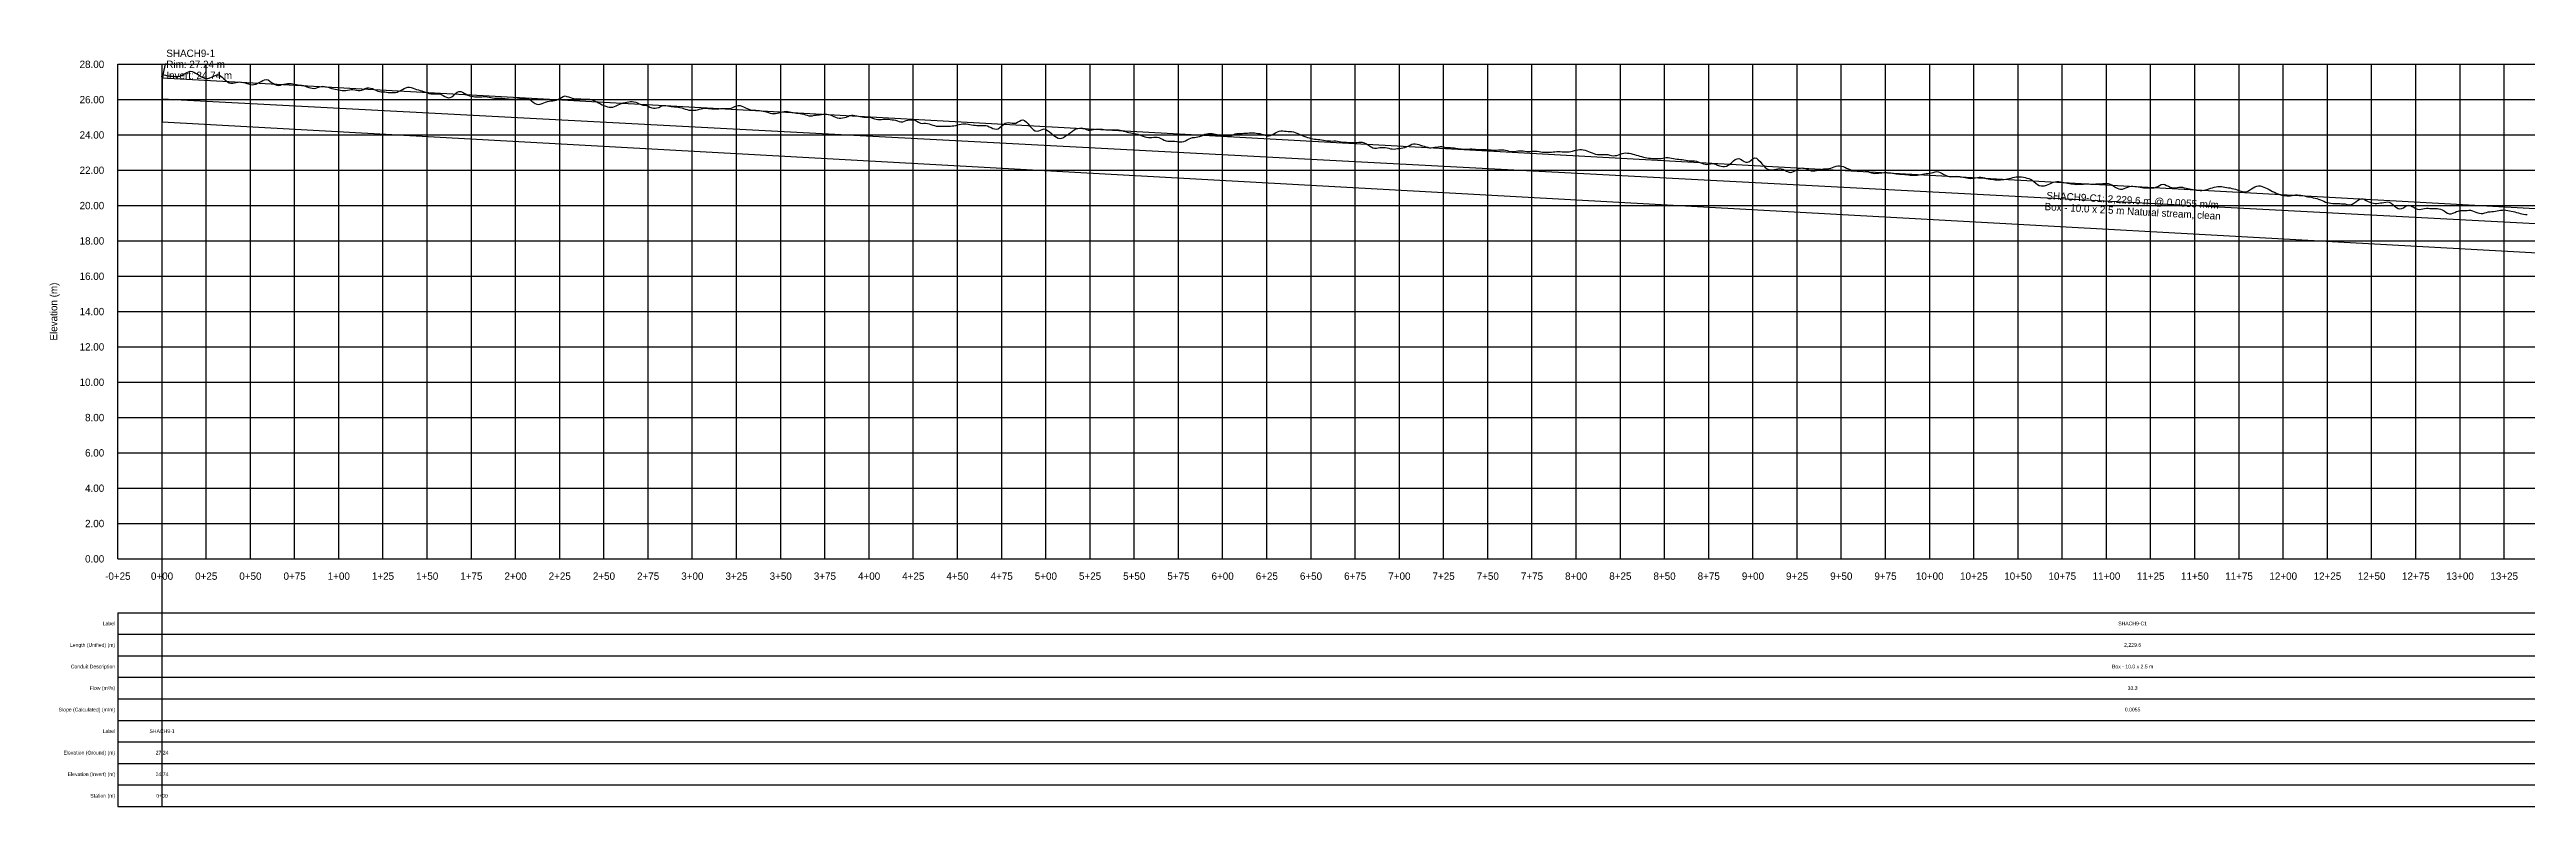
# Model space of a CAD drawing. Extents: x -64 to 5525, y -140 to 288.
# Drawn here: x -64 to 1338, y -140 to 288 of the extents above; entities that cross this region are included whole.
import ezdxf
from ezdxf.enums import TextEntityAlignment as Align

# ---------------------------------------------------------------- set-up
doc = ezdxf.new("R2010")
doc.units = 0
for name, color, linetype in [('Annotation', 7, 'Continuous'), ('Annotation_Table', 254, 'Continuous'), ('Crown', 7, 'Continuous'), ('Grid', 254, 'Continuous'), ('Grid_Text', 7, 'Continuous'), ('Ground_Elevation', 3, 'Continuous'), ('Hydraulic_Grade', 5, 'Continuous'), ('Invert', 7, 'Continuous'), ('Structure', 7, 'Continuous')]:
    doc.layers.add(name, color=color, linetype=linetype)

msp = doc.modelspace()

# ---------------------------------------------------------------- linework, layer by layer
at = {"layer": 'Annotation', "color": 0}
msp.add_lwpolyline([(0, 272.36), (-0.2, 273.34), (0.59, 273.16)], close=True, dxfattribs=at)
msp.add_lwpolyline([(2.44, 279.98), (1.7, 279.98), (0, 272.36)], dxfattribs=at)
at = {"layer": 'Annotation_Table', "color": 254}
for points in [[(0, -140.21), (0, 280)], [(-25, -30.48), (5499.95, -30.48)], [(-25, -30.48), (-25, -140.21)], [(-25, -42.67), (5499.95, -42.67)], [(-25, -54.86), (5499.95, -54.86)], [(-25, -67.06), (5499.95, -67.06)], [(-25, -79.25), (5499.95, -79.25)], [(-25, -91.44), (5499.95, -91.44)], [(-25, -103.63), (5499.95, -103.63)], [(-25, -115.82), (5499.95, -115.82)], [(-25, -128.02), (5499.95, -128.02)], [(-25, -140.21), (5499.95, -140.21)]]:
    msp.add_lwpolyline(points, dxfattribs=at)
at = {"layer": 'Crown', "color": 0}
for points in [[(0, 272.36), (0, 272.36)], [(0, 272.36), (2229.6, 149.45)]]:
    msp.add_lwpolyline(points, dxfattribs=at)
at = {"layer": 'Grid', "color": 254}
for points in [[(-25, 280), (5500, 280)], [(-25, 0), (-25, 280)], [(0, 0), (0, 280)], [(25, 0), (25, 280)], [(50, 0), (50, 280)], [(75, 0), (75, 280)], [(100, 0), (100, 280)], [(125, 0), (125, 280)], [(150, 0), (150, 280)], [(175, 0), (175, 280)], [(200, 0), (200, 280)], [(225, 0), (225, 280)], [(250, 0), (250, 280)], [(275, 0), (275, 280)], [(300, 0), (300, 280)], [(325, 0), (325, 280)], [(350, 0), (350, 280)], [(375, 0), (375, 280)], [(400, 0), (400, 280)], [(425, 0), (425, 280)], [(450, 0), (450, 280)], [(475, 0), (475, 280)], [(500, 0), (500, 280)], [(525, 0), (525, 280)], [(550, 0), (550, 280)], [(575, 0), (575, 280)], [(600, 0), (600, 280)], [(625, 0), (625, 280)], [(650, 0), (650, 280)], [(675, 0), (675, 280)], [(700, 0), (700, 280)], [(725, 0), (725, 280)], [(750, 0), (750, 280)], [(775, 0), (775, 280)], [(800, 0), (800, 280)], [(825, 0), (825, 280)], [(850, 0), (850, 280)], [(875, 0), (875, 280)], [(900, 0), (900, 280)], [(925, 0), (925, 280)], [(950, 0), (950, 280)], [(975, 0), (975, 280)], [(1000, 0), (1000, 280)], [(1025, 0), (1025, 280)], [(1050, 0), (1050, 280)], [(1075, 0), (1075, 280)], [(1100, 0), (1100, 280)], [(1125, 0), (1125, 280)], [(1150, 0), (1150, 280)], [(1175, 0), (1175, 280)], [(1200, 0), (1200, 280)], [(1225, 0), (1225, 280)], [(1250, 0), (1250, 280)], [(1275, 0), (1275, 280)], [(1300, 0), (1300, 280)], [(1325, 0), (1325, 280)], [(-25, 260), (5500, 260)], [(-25, 240), (5500, 240)], [(-25, 220), (5500, 220)], [(-25, 200), (5500, 200)], [(-25, 180), (5500, 180)], [(-25, 160), (5500, 160)], [(-25, 140), (5500, 140)], [(-25, 120), (5500, 120)], [(-25, 100), (5500, 100)], [(-25, 80), (5500, 80)], [(-25, 60), (5500, 60)], [(-25, 40), (5500, 40)], [(-25, 20), (5500, 20)], [(-25, 0), (5500, 0)]]:
    msp.add_lwpolyline(points, dxfattribs=at)
at = {"layer": 'Ground_Elevation', "color": 3}
msp.add_lwpolyline([(0, 274.52), (1, 274.12), (2, 273.79), (3, 273.55), (4, 273.41), (5, 273.31), (6, 273.23), (7, 273.16), (8, 273.1), (9, 273.13), (10, 273.29), (11, 273.67), (12, 274.21), (13, 274.8), (14, 275.37), (15, 275.82), (16, 276.06), (17, 275.99), (18, 275.59), (19, 274.99), (20, 274.38), (21, 273.76), (22, 273.16), (23, 272.57), (24, 272.1), (25, 271.95), (26, 272.02), (27, 272.29), (28, 272.67), (29, 273.15), (30, 273.65), (31, 274.01), (32, 273.97), (33, 273.44), (34, 272.65), (35, 271.72), (36, 270.81), (37, 270.07), (38, 269.5), (39, 269.25), (40, 269.26), (41, 269.46), (42, 269.69), (43, 269.88), (44, 269.98), (45, 269.92), (46, 269.74), (47, 269.5), (48, 269.22), (49, 268.89), (50, 268.57), (51, 268.4), (52, 268.47), (53, 268.78), (54, 269.25), (55, 269.76), (56, 270.27), (57, 270.78), (58, 271.26), (59, 271.44), (60, 271.17), (61, 270.51), (62, 269.72), (63, 269.04), (64, 268.48), (65, 268.13), (66, 268.04), (67, 268.24), (68, 268.57), (69, 268.83), (70, 269.03), (71, 269.15), (72, 269.19), (73, 269.14), (74, 269.01), (75, 268.77), (76, 268.56), (77, 268.41), (78, 268.27), (79, 268.15), (80, 267.96), (81, 267.65), (82, 267.28), (83, 266.91), (84, 266.62), (85, 266.39), (86, 266.32), (87, 266.46), (88, 266.8), (89, 267.25), (90, 267.52), (91, 267.57), (92, 267.46), (93, 267.26), (94, 266.96), (95, 266.6), (96, 266.26), (97, 266.02), (98, 265.85), (99, 265.67), (100, 265.48), (101, 265.34), (102, 265.24), (103, 265.16), (104, 265.16), (105, 265.31), (106, 265.52), (107, 265.66), (108, 265.69), (109, 265.62), (110, 265.44), (111, 265.25), (112, 265.17), (113, 265.34), (114, 265.78), (115, 266.31), (116, 266.65), (117, 266.71), (118, 266.53), (119, 266.23), (120, 265.81), (121, 265.3), (122, 264.84), (123, 264.56), (124, 264.47), (125, 264.5), (126, 264.43), (127, 264.26), (128, 264.11), (129, 264.01), (130, 263.99), (131, 264), (132, 264.07), (133, 264.3), (134, 264.74), (135, 265.24), (136, 265.78), (137, 266.31), (138, 266.76), (139, 267.03), (140, 267.05), (141, 266.84), (142, 266.49), (143, 266.09), (144, 265.77), (145, 265.49), (146, 265.25), (147, 265), (148, 264.67), (149, 264.22), (150, 263.8), (151, 263.53), (152, 263.36), (153, 263.26), (154, 263.21), (155, 263.25), (156, 263.29), (157, 263.22), (158, 262.85), (159, 262.33), (160, 261.83), (161, 261.39), (162, 261.07), (163, 261.13), (164, 261.63), (165, 262.59), (166, 263.53), (167, 264.23), (168, 264.56), (169, 264.53), (170, 264.19), (171, 263.63), (172, 263.01), (173, 262.48), (174, 262.1), (175, 261.87), (176, 261.73), (177, 261.64), (178, 261.57), (179, 261.54), (180, 261.57), (181, 261.66), (182, 261.72), (183, 261.68), (184, 261.56), (185, 261.4), (186, 261.22), (187, 261.04), (188, 260.9), (189, 260.82), (190, 260.78), (191, 260.77), (192, 260.79), (193, 260.72), (194, 260.57), (195, 260.44), (196, 260.36), (197, 260.33), (198, 260.32), (199, 260.32), (200, 260.33), (201, 260.39), (202, 260.48), (203, 260.59), (204, 260.72), (205, 260.82), (206, 260.75), (207, 260.5), (208, 260.04), (209, 259.39), (210, 258.63), (211, 257.89), (212, 257.37), (213, 257.22), (214, 257.45), (215, 257.85), (216, 258.25), (217, 258.59), (218, 258.87), (219, 259.12), (220, 259.28), (221, 259.33), (222, 259.44), (223, 259.72), (224, 260.16), (225, 260.7), (226, 261.22), (227, 261.78), (228, 262.05), (229, 261.81), (230, 261.49), (231, 261.15), (232, 260.86), (233, 260.67), (234, 260.53), (235, 260.45), (236, 260.4), (237, 260.36), (238, 260.34), (239, 260.32), (240, 260.31), (241, 260.29), (242, 260.23), (243, 260), (244, 259.58), (245, 259.18), (246, 258.69), (247, 258.13), (248, 257.57), (249, 257.1), (250, 256.7), (251, 256.32), (252, 255.99), (253, 255.78), (254, 255.71), (255, 255.77), (256, 256.02), (257, 256.48), (258, 256.99), (259, 257.47), (260, 257.84), (261, 258.13), (262, 258.35), (263, 258.58), (264, 258.82), (265, 258.95), (266, 258.96), (267, 258.79), (268, 258.52), (269, 258.12), (270, 257.65), (271, 257.21), (272, 256.95), (273, 256.8), (274, 256.59), (275, 256.2), (276, 255.7), (277, 255.31), (278, 255.12), (279, 255.09), (280, 255.26), (281, 255.57), (282, 256.01), (283, 256.47), (284, 256.75), (285, 256.74), (286, 256.54), (287, 256.31), (288, 256.14), (289, 256.05), (290, 255.99), (291, 255.93), (292, 255.81), (293, 255.59), (294, 255.28), (295, 254.93), (296, 254.62), (297, 254.34), (298, 254.12), (299, 254.01), (300, 253.98), (301, 254.01), (302, 254.12), (303, 254.31), (304, 254.57), (305, 254.84), (306, 255.03), (307, 255.11), (308, 255.09), (309, 255.01), (310, 254.89), (311, 254.78), (312, 254.72), (313, 254.73), (314, 254.79), (315, 254.87), (316, 254.94), (317, 254.98), (318, 255.01), (319, 255), (320, 255), (321, 255.04), (322, 255.21), (323, 255.57), (324, 256.03), (325, 256.46), (326, 256.67), (327, 256.64), (328, 256.38), (329, 255.95), (330, 255.42), (331, 254.91), (332, 254.53), (333, 254.28), (334, 254.12), (335, 254.04), (336, 253.97), (337, 253.89), (338, 253.75), (339, 253.62), (340, 253.49), (341, 253.32), (342, 253.06), (343, 252.72), (344, 252.38), (345, 252.14), (346, 252.05), (347, 252.09), (348, 252.27), (349, 252.58), (350, 252.86), (351, 253.1), (352, 253.27), (353, 253.37), (354, 253.34), (355, 253.16), (356, 252.91), (357, 252.7), (358, 252.54), (359, 252.39), (360, 252.25), (361, 252.11), (362, 251.97), (363, 251.77), (364, 251.48), (365, 251.15), (366, 250.88), (367, 250.79), (368, 250.9), (369, 251.11), (370, 251.29), (371, 251.4), (372, 251.47), (373, 251.57), (374, 251.68), (375, 251.74), (376, 251.7), (377, 251.55), (378, 251.3), (379, 250.94), (380, 250.5), (381, 250.06), (382, 249.73), (383, 249.55), (384, 249.54), (385, 249.64), (386, 249.82), (387, 250.11), (388, 250.53), (389, 250.98), (390, 251.14), (391, 251.11), (392, 250.98), (393, 250.8), (394, 250.59), (395, 250.38), (396, 250.2), (397, 250.07), (398, 250.01), (399, 250), (400, 249.99), (401, 249.85), (402, 249.57), (403, 249.2), (404, 248.91), (405, 248.78), (406, 248.75), (407, 248.79), (408, 248.84), (409, 248.95), (410, 249.01), (411, 248.99), (412, 248.8), (413, 248.64), (414, 248.5), (415, 248.29), (416, 247.93), (417, 247.56), (418, 247.37), (419, 247.48), (420, 247.85), (421, 248.26), (422, 248.44), (423, 248.54), (424, 248.58), (425, 248.54), (426, 248.31), (427, 247.78), (428, 247.17), (429, 246.68), (430, 246.55), (431, 246.63), (432, 246.65), (433, 246.53), (434, 246.24), (435, 245.88), (436, 245.54), (437, 245.27), (438, 245.06), (439, 244.94), (440, 244.93), (441, 244.96), (442, 244.99), (443, 245.04), (444, 245.05), (445, 245.05), (446, 245.03), (447, 245.07), (448, 245.2), (449, 245.43), (450, 245.71), (451, 245.97), (452, 246.16), (453, 246.31), (454, 246.37), (455, 246.23), (456, 246.03), (457, 245.83), (458, 245.69), (459, 245.63), (460, 245.54), (461, 245.44), (462, 245.37), (463, 245.36), (464, 245.42), (465, 245.44), (466, 245.35), (467, 245.07), (468, 244.66), (469, 244.17), (470, 243.73), (471, 243.37), (472, 243.23), (473, 243.48), (474, 244.16), (475, 245.07), (476, 246), (477, 246.63), (478, 246.93), (479, 247), (480, 246.9), (481, 246.76), (482, 246.61), (483, 246.76), (484, 247.23), (485, 247.89), (486, 248.42), (487, 248.54), (488, 248.16), (489, 247.32), (490, 246.22), (491, 244.99), (492, 243.84), (493, 242.95), (494, 242.36), (495, 242.15), (496, 242.33), (497, 242.76), (498, 243.17), (499, 243.37), (500, 243.15), (501, 242.61), (502, 241.83), (503, 240.95), (504, 240.07), (505, 239.32), (506, 238.71), (507, 238.26), (508, 238.04), (509, 238.12), (510, 238.59), (511, 239.22), (512, 239.94), (513, 240.69), (514, 241.44), (515, 242.19), (516, 242.84), (517, 243.37), (518, 243.7), (519, 243.92), (520, 244.02), (521, 243.92), (522, 243.59), (523, 243.09), (524, 242.71), (525, 242.65), (526, 242.8), (527, 243.03), (528, 243.21), (529, 243.31), (530, 243.36), (531, 243.33), (532, 243.2), (533, 243.04), (534, 242.94), (535, 242.93), (536, 242.96), (537, 242.98), (538, 242.98), (539, 242.96), (540, 242.96), (541, 242.93), (542, 242.78), (543, 242.5), (544, 242.16), (545, 241.86), (546, 241.64), (547, 241.46), (548, 241.21), (549, 240.93), (550, 240.74), (551, 240.59), (552, 240.43), (553, 240.11), (554, 239.7), (555, 239.29), (556, 238.96), (557, 238.74), (558, 238.62), (559, 238.58), (560, 238.62), (561, 238.73), (562, 238.82), (563, 238.76), (564, 238.51), (565, 238.06), (566, 237.53), (567, 237.01), (568, 236.65), (569, 236.47), (570, 236.45), (571, 236.47), (572, 236.49), (573, 236.43), (574, 236.28), (575, 236.12), (576, 236.07), (577, 236.15), (578, 236.38), (579, 236.75), (580, 237.26), (581, 237.78), (582, 238.2), (583, 238.49), (584, 238.64), (585, 238.76), (586, 238.92), (587, 239.19), (588, 239.58), (589, 240.01), (590, 240.39), (591, 240.66), (592, 240.81), (593, 240.84), (594, 240.76), (595, 240.58), (596, 240.4), (597, 240.26), (598, 240.14), (599, 239.99), (600, 239.8), (601, 239.61), (602, 239.44), (603, 239.31), (604, 239.35), (605, 239.66), (606, 240.14), (607, 240.56), (608, 240.77), (609, 240.78), (610, 240.75), (611, 240.82), (612, 240.93), (613, 241.02), (614, 241.08), (615, 241.13), (616, 241.18), (617, 241.2), (618, 241.14), (619, 241.03), (620, 240.88), (621, 240.73), (622, 240.53), (623, 240.23), (624, 239.81), (625, 239.48), (626, 239.42), (627, 239.65), (628, 240.09), (629, 240.66), (630, 241.26), (631, 241.78), (632, 242.15), (633, 242.31), (634, 242.29), (635, 242.18), (636, 242.09), (637, 242.01), (638, 241.96), (639, 241.88), (640, 241.69), (641, 241.38), (642, 241.01), (643, 240.59), (644, 240.14), (645, 239.72), (646, 239.33), (647, 238.96), (648, 238.61), (649, 238.32), (650, 238.07), (651, 237.86), (652, 237.69), (653, 237.58), (654, 237.46), (655, 237.33), (656, 237.17), (657, 236.99), (658, 236.82), (659, 236.72), (660, 236.63), (661, 236.58), (662, 236.57), (663, 236.61), (664, 236.63), (665, 236.51), (666, 236.29), (667, 236.07), (668, 235.96), (669, 235.92), (670, 235.87), (671, 235.76), (672, 235.72), (673, 235.73), (674, 235.78), (675, 235.77), (676, 235.8), (677, 235.89), (678, 235.92), (679, 235.83), (680, 235.55), (681, 235.1), (682, 234.55), (683, 233.88), (684, 233.21), (685, 232.67), (686, 232.47), (687, 232.5), (688, 232.67), (689, 232.85), (690, 232.98), (691, 232.97), (692, 232.83), (693, 232.63), (694, 232.43), (695, 232.22), (696, 232.05), (697, 232), (698, 232.09), (699, 232.27), (700, 232.41), (701, 232.52), (702, 232.7), (703, 232.94), (704, 233.23), (705, 233.68), (706, 234.26), (707, 234.75), (708, 235), (709, 235), (710, 234.86), (711, 234.63), (712, 234.27), (713, 233.89), (714, 233.56), (715, 233.3), (716, 233.01), (717, 232.78), (718, 232.76), (719, 232.89), (720, 233.04), (721, 233.15), (722, 233.26), (723, 233.41), (724, 233.42), (725, 233.23), (726, 232.97), (727, 232.82), (728, 232.8), (729, 232.81), (730, 232.79), (731, 232.69), (732, 232.53), (733, 232.34), (734, 232.17), (735, 232.05), (736, 231.95), (737, 231.91), (738, 231.95), (739, 232.02), (740, 232.08), (741, 232.05), (742, 231.96), (743, 231.87), (744, 231.81), (745, 231.78), (746, 231.77), (747, 231.76), (748, 231.72), (749, 231.68), (750, 231.65), (751, 231.6), (752, 231.52), (753, 231.44), (754, 231.43), (755, 231.47), (756, 231.53), (757, 231.56), (758, 231.59), (759, 231.56), (760, 231.41), (761, 231.14), (762, 230.87), (763, 230.7), (764, 230.63), (765, 230.66), (766, 230.79), (767, 230.98), (768, 231.09), (769, 231.05), (770, 230.92), (771, 230.78), (772, 230.72), (773, 230.71), (774, 230.72), (775, 230.74), (776, 230.77), (777, 230.8), (778, 230.79), (779, 230.68), (780, 230.5), (781, 230.34), (782, 230.24), (783, 230.22), (784, 230.24), (785, 230.29), (786, 230.33), (787, 230.39), (788, 230.5), (789, 230.59), (790, 230.63), (791, 230.59), (792, 230.53), (793, 230.46), (794, 230.39), (795, 230.38), (796, 230.42), (797, 230.58), (798, 230.84), (799, 231.16), (800, 231.45), (801, 231.66), (802, 231.75), (803, 231.73), (804, 231.59), (805, 231.34), (806, 231.01), (807, 230.67), (808, 230.32), (809, 229.92), (810, 229.54), (811, 229.2), (812, 228.99), (813, 228.87), (814, 228.84), (815, 228.91), (816, 228.93), (817, 228.86), (818, 228.86), (819, 228.48), (820, 228.31), (821, 228.23), (822, 228.27), (823, 228.43), (824, 228.69), (825, 229.03), (826, 229.41), (827, 229.74), (828, 229.87), (829, 229.77), (830, 229.6), (831, 229.41), (832, 229.17), (833, 228.88), (834, 228.58), (835, 228.28), (836, 228), (837, 227.75), (838, 227.51), (839, 227.28), (840, 227.09), (841, 226.94), (842, 226.8), (843, 226.73), (844, 226.74), (845, 226.71), (846, 226.65), (847, 226.6), (848, 226.65), (849, 226.81), (850, 227), (851, 227.14), (852, 227.18), (853, 227.09), (854, 226.9), (855, 226.69), (856, 226.51), (857, 226.34), (858, 226.21), (859, 226.12), (860, 226.04), (861, 225.91), (862, 225.74), (863, 225.54), (864, 225.4), (865, 225.35), (866, 225.33), (867, 225.26), (868, 225.12), (869, 224.82), (870, 224.38), (871, 223.95), (872, 223.63), (873, 223.44), (874, 223.36), (875, 223.44), (876, 223.64), (877, 223.78), (878, 223.71), (879, 223.41), (880, 222.98), (881, 222.56), (882, 222.24), (883, 222.08), (884, 222.12), (885, 222.41), (886, 222.86), (887, 223.53), (888, 224.36), (889, 225.31), (890, 226.1), (891, 226.54), (892, 226.62), (893, 226.34), (894, 225.74), (895, 225.02), (896, 224.53), (897, 224.55), (898, 225.05), (899, 225.8), (900, 226.54), (901, 226.95), (902, 226.77), (903, 226), (904, 224.88), (905, 223.71), (906, 222.61), (907, 221.63), (908, 220.87), (909, 220.42), (910, 220.31), (911, 220.29), (912, 220.38), (913, 220.58), (914, 220.81), (915, 220.96), (916, 220.89), (917, 220.55), (918, 220.05), (919, 219.5), (920, 219.08), (921, 218.83), (922, 218.87), (923, 219.29), (924, 219.94), (925, 220.57), (926, 221.04), (927, 221.27), (928, 221.34), (929, 221.25), (930, 220.96), (931, 220.46), (932, 219.99), (933, 219.7), (934, 219.62), (935, 219.72), (936, 219.91), (937, 220.17), (938, 220.46), (939, 220.7), (940, 220.8), (941, 220.82), (942, 220.86), (943, 220.97), (944, 221.22), (945, 221.58), (946, 221.99), (947, 222.38), (948, 222.56), (949, 222.52), (950, 222.39), (951, 222.16), (952, 221.8), (953, 221.28), (954, 220.79), (955, 220.39), (956, 220.11), (957, 219.89), (958, 219.75), (959, 219.75), (960, 219.86), (961, 219.97), (962, 220.06), (963, 220), (964, 219.76), (965, 219.4), (966, 218.96), (967, 218.6), (968, 218.37), (969, 218.26), (970, 218.28), (971, 218.4), (972, 218.51), (973, 218.61), (974, 218.69), (975, 218.72), (976, 218.69), (977, 218.62), (978, 218.52), (979, 218.39), (980, 218.24), (981, 218.07), (982, 217.91), (983, 217.81), (984, 217.77), (985, 217.72), (986, 217.65), (987, 217.52), (988, 217.34), (989, 217.26), (990, 217.19), (991, 217.19), (992, 217.22), (993, 217.28), (994, 217.43), (995, 217.63), (996, 217.84), (997, 218.02), (998, 218.14), (999, 218.21), (1000, 218.3), (1001, 218.5), (1002, 218.81), (1003, 219.09), (1004, 219.21), (1005, 219.11), (1006, 218.78), (1007, 218.24), (1008, 217.66), (1009, 217.14), (1010, 216.73), (1011, 216.45), (1012, 216.37), (1013, 216.44), (1014, 216.55), (1015, 216.59), (1016, 216.53), (1017, 216.38), (1018, 216.2), (1019, 216.02), (1020, 215.83), (1021, 215.65), (1022, 215.48), (1023, 215.39), (1024, 215.44), (1025, 215.62), (1026, 215.8), (1027, 215.96), (1028, 216.06), (1029, 216.06), (1030, 215.93), (1031, 215.68), (1032, 215.42), (1033, 215.24), (1034, 215.05), (1035, 214.89), (1036, 214.75), (1037, 214.65), (1038, 214.6), (1039, 214.58), (1040, 214.62), (1041, 214.71), (1042, 214.83), (1043, 214.93), (1044, 215.08), (1045, 215.29), (1046, 215.58), (1047, 215.9), (1048, 216.15), (1049, 216.31), (1050, 216.37), (1051, 216.37), (1052, 216.3), (1053, 216.11), (1054, 215.83), (1055, 215.6), (1056, 215.38), (1057, 215.01), (1058, 214.39), (1059, 213.59), (1060, 212.78), (1061, 212.03), (1062, 211.45), (1063, 211.12), (1064, 211.11), (1065, 211.26), (1066, 211.51), (1067, 211.88), (1068, 212.38), (1069, 212.89), (1070, 213.25), (1071, 213.46), (1072, 213.56), (1073, 213.58), (1074, 213.5), (1075, 213.32), (1076, 213.06), (1077, 212.82), (1078, 212.66), (1079, 212.54), (1080, 212.4), (1081, 212.23), (1082, 212.09), (1083, 212.03), (1084, 212.04), (1085, 212.05), (1086, 212.1), (1087, 212.17), (1088, 212.27), (1089, 212.3), (1090, 212.27), (1091, 212.17), (1092, 212.09), (1093, 212.1), (1094, 212.23), (1095, 212.36), (1096, 212.39), (1097, 212.38), (1098, 212.42), (1099, 212.5), (1100, 212.54), (1101, 212.45), (1102, 212.17), (1103, 211.71), (1104, 211.12), (1105, 210.47), (1106, 209.88), (1107, 209.45), (1108, 209.26), (1109, 209.37), (1110, 209.67), (1111, 210.09), (1112, 210.49), (1113, 210.8), (1114, 210.95), (1115, 210.96), (1116, 210.9), (1117, 210.75), (1118, 210.56), (1119, 210.37), (1120, 210.2), (1121, 210.12), (1122, 210.11), (1123, 210.12), (1124, 210.12), (1125, 210.09), (1126, 210.08), (1127, 210.12), (1128, 210.36), (1129, 210.82), (1130, 211.4), (1131, 211.89), (1132, 212.06), (1133, 211.85), (1134, 211.41), (1135, 210.92), (1136, 210.49), (1137, 210.18), (1138, 210.06), (1139, 210.11), (1140, 210.25), (1141, 210.43), (1142, 210.5), (1143, 210.38), (1144, 210.13), (1145, 209.92), (1146, 209.74), (1147, 209.53), (1148, 209.26), (1149, 209.02), (1150, 208.86), (1151, 208.76), (1152, 208.7), (1153, 208.63), (1154, 208.63), (1155, 208.72), (1156, 208.92), (1157, 209.18), (1158, 209.46), (1159, 209.8), (1160, 210.11), (1161, 210.38), (1162, 210.58), (1163, 210.75), (1164, 210.81), (1165, 210.76), (1166, 210.6), (1167, 210.43), (1168, 210.29), (1169, 210.14), (1170, 209.98), (1171, 209.74), (1172, 209.49), (1173, 209.21), (1174, 208.86), (1175, 208.49), (1176, 208.14), (1177, 207.89), (1178, 207.8), (1179, 207.88), (1180, 208.2), (1181, 208.72), (1182, 209.43), (1183, 210.1), (1184, 210.66), (1185, 211.01), (1186, 211.17), (1187, 211.11), (1188, 210.86), (1189, 210.49), (1190, 210.08), (1191, 209.64), (1192, 209.17), (1193, 208.63), (1194, 208.06), (1195, 207.51), (1196, 207), (1197, 206.57), (1198, 206.24), (1199, 205.98), (1200, 205.79), (1201, 205.64), (1202, 205.52), (1203, 205.44), (1204, 205.48), (1205, 205.64), (1206, 205.86), (1207, 206.01), (1208, 206.04), (1209, 205.98), (1210, 205.85), (1211, 205.69), (1212, 205.47), (1213, 205.23), (1214, 205.05), (1215, 204.91), (1216, 204.73), (1217, 204.47), (1218, 204.23), (1219, 203.98), (1220, 203.7), (1221, 203.33), (1222, 202.88), (1223, 202.42), (1224, 202.03), (1225, 201.72), (1226, 201.47), (1227, 201.29), (1228, 201.22), (1229, 201.24), (1230, 201.24), (1231, 201.18), (1232, 201.12), (1233, 201.08), (1234, 201.04), (1235, 200.92), (1236, 200.7), (1237, 200.47), (1238, 200.43), (1239, 200.78), (1240, 201.43), (1241, 202.13), (1242, 202.81), (1243, 203.4), (1244, 203.84), (1245, 203.87), (1246, 203.49), (1247, 202.86), (1248, 202.28), (1249, 201.86), (1250, 201.55), (1251, 201.31), (1252, 201.21), (1253, 201.28), (1254, 201.4), (1255, 201.47), (1256, 201.59), (1257, 201.79), (1258, 201.98), (1259, 202.11), (1260, 201.94), (1261, 201.37), (1262, 200.59), (1263, 199.74), (1264, 198.94), (1265, 198.32), (1266, 198.09), (1267, 198.33), (1268, 198.82), (1269, 199.47), (1270, 200), (1271, 200.22), (1272, 200.06), (1273, 199.55), (1274, 198.91), (1275, 198.38), (1276, 198.01), (1277, 197.87), (1278, 197.94), (1279, 198.2), (1280, 198.42), (1281, 198.55), (1282, 198.51), (1283, 198.36), (1284, 198.27), (1285, 198.27), (1286, 198.29), (1287, 198.31), (1288, 198.21), (1289, 197.93), (1290, 197.53), (1291, 196.97), (1292, 196.32), (1293, 195.71), (1294, 195.34), (1295, 195.32), (1296, 195.65), (1297, 196.13), (1298, 196.6), (1299, 196.94), (1300, 197.15), (1301, 197.22), (1302, 197.17), (1303, 197.18), (1304, 197.26), (1305, 197.35), (1306, 197.35), (1307, 197.12), (1308, 196.7), (1309, 196.24), (1310, 195.85), (1311, 195.62), (1312, 195.51), (1313, 195.6), (1314, 195.84), (1315, 196.16), (1316, 196.4), (1317, 196.52), (1318, 196.61), (1319, 196.7), (1320, 196.81), (1321, 196.96), (1322, 197.16), (1323, 197.34), (1324, 197.47), (1325, 197.51), (1326, 197.42), (1327, 197.26), (1328, 197.09), (1329, 196.88), (1330, 196.64), (1331, 196.38), (1332, 196.1), (1333, 195.84), (1334, 195.59), (1335, 195.36), (1336, 195.16), (1337, 195.05), (1338, 195.04)], dxfattribs=at)
at = {"layer": 'Hydraulic_Grade', "color": 5}
msp.add_lwpolyline([(0, 260.48), (2229.6, 143.18)], dxfattribs=at)
at = {"layer": 'Invert', "color": 0}
for points in [[(0, 247.36), (0, 247.36)], [(0, 247.36), (2229.6, 124.45)]]:
    msp.add_lwpolyline(points, dxfattribs=at)
at = {"layer": 'Structure', "color": 0}
msp.add_lwpolyline([(0, 272.36), (0, 247.36)], dxfattribs=at)
msp.add_lwpolyline([(0, 272.36), (0, 247.36)], dxfattribs=at)

# ---------------------------------------------------------------- texts
at = {"layer": 'Annotation', "color": 0}
for s, height, p in [('SHACH9-1', 4.167, (2.44, 286.23)), ('Rim: 27.24 m', 4.1667, (2.44, 279.98)), ('Invert: 24.74 m', 4.1667, (2.44, 273.73))]:
    msp.add_text(s, height=height, dxfattribs=at).set_placement(p, align=Align.MIDDLE_LEFT)
for s, p in [('Box - 10.0 x 2.5 m Natural stream, clean', (1114.8, 196.79)), ('SHACH9-C1: 2,229.6 m @ 0.0055 m/m', (1114.8, 203.04))]:
    msp.add_text(s, height=4.1667, rotation=356.84468, dxfattribs=at).set_placement(p, align=Align.MIDDLE_CENTER)
at = {"layer": 'Annotation_Table', "color": 0}
for s, height, p in [('Label', 2.083, (-26.52, -36.58)), ('Length (Unified) (m)', 2.0833, (-26.52, -48.77)), ('Conduit Description', 2.0833, (-26.52, -60.96)), ('Flow (m³/s)', 2.0833, (-26.52, -73.15)), ('Slope (Calculated) (m/m)', 2.0833, (-26.52, -85.34)), ('Label', 2.083, (-26.52, -97.54)), ('Elevation (Ground) (m)', 2.0833, (-26.52, -109.73)), ('Elevation (Invert) (m)', 2.0833, (-26.52, -121.92)), ('Station (m)', 2.0833, (-26.52, -134.11))]:
    msp.add_text(s, height=height, dxfattribs=at).set_placement(p, align=Align.MIDDLE_RIGHT)
for s, height, p in [('SHACH9-C1', 2.083, (1114.8, -36.58)), ('2,229.6', 2.083, (1114.8, -48.77)), ('Box - 10.0 x 2.5 m', 2.0833, (1114.8, -60.96)), ('33.3', 2.083, (1114.8, -73.15)), ('SHACH9-1', 2.083, (0, -97.54)), ('0.0055', 2.083, (1114.8, -85.34)), ('27.24', 2.083, (0, -109.73)), ('24.74', 2.083, (0, -121.92)), ('0+00', 2.083, (0, -134.11))]:
    msp.add_text(s, height=height, dxfattribs=at).set_placement(p, align=Align.MIDDLE_CENTER)
at = {"layer": 'Grid_Text', "color": 0}
for s, p in [('28.00', (-32.7, 280)), ('26.00', (-32.7, 260)), ('24.00', (-32.7, 240)), ('22.00', (-32.7, 220)), ('20.00', (-32.7, 200)), ('18.00', (-32.7, 180)), ('16.00', (-32.7, 160)), ('14.00', (-32.7, 140)), ('12.00', (-32.7, 120)), ('10.00', (-32.7, 100)), ('8.00', (-32.7, 80)), ('6.00', (-32.7, 60)), ('4.00', (-32.7, 40)), ('2.00', (-32.7, 20)), ('0.00', (-32.7, 0))]:
    msp.add_text(s, height=4.167, dxfattribs=at).set_placement(p, align=Align.MIDDLE_RIGHT)
msp.add_text('Elevation (m)', height=4.1667, rotation=90, dxfattribs=at).set_placement((-58, 140), align=Align.BOTTOM_CENTER)
for s, p in [('-0+25', (-25, -7.7)), ('0+00', (0, -7.7)), ('0+25', (25, -7.7)), ('0+50', (50, -7.7)), ('0+75', (75, -7.7)), ('1+00', (100, -7.7)), ('1+25', (125, -7.7)), ('1+50', (150, -7.7)), ('1+75', (175, -7.7)), ('2+00', (200, -7.7)), ('2+25', (225, -7.7)), ('2+50', (250, -7.7)), ('2+75', (275, -7.7)), ('3+00', (300, -7.7)), ('3+25', (325, -7.7)), ('3+50', (350, -7.7)), ('3+75', (375, -7.7)), ('4+00', (400, -7.7)), ('4+25', (425, -7.7)), ('4+50', (450, -7.7)), ('4+75', (475, -7.7)), ('5+00', (500, -7.7)), ('5+25', (525, -7.7)), ('5+50', (550, -7.7)), ('5+75', (575, -7.7)), ('6+00', (600, -7.7)), ('6+25', (625, -7.7)), ('6+50', (650, -7.7)), ('6+75', (675, -7.7)), ('7+00', (700, -7.7)), ('7+25', (725, -7.7)), ('7+50', (750, -7.7)), ('7+75', (775, -7.7)), ('8+00', (800, -7.7)), ('8+25', (825, -7.7)), ('8+50', (850, -7.7)), ('8+75', (875, -7.7)), ('9+00', (900, -7.7)), ('9+25', (925, -7.7)), ('9+50', (950, -7.7)), ('9+75', (975, -7.7)), ('10+00', (1000, -7.7)), ('10+25', (1025, -7.7)), ('10+50', (1050, -7.7)), ('10+75', (1075, -7.7)), ('11+00', (1100, -7.7)), ('11+25', (1125, -7.7)), ('11+50', (1150, -7.7)), ('11+75', (1175, -7.7)), ('12+00', (1200, -7.7)), ('12+25', (1225, -7.7)), ('12+50', (1250, -7.7)), ('12+75', (1275, -7.7)), ('13+00', (1300, -7.7)), ('13+25', (1325, -7.7))]:
    msp.add_text(s, height=4.167, dxfattribs=at).set_placement(p, align=Align.TOP_CENTER)

doc.saveas('drawing.dxf')
